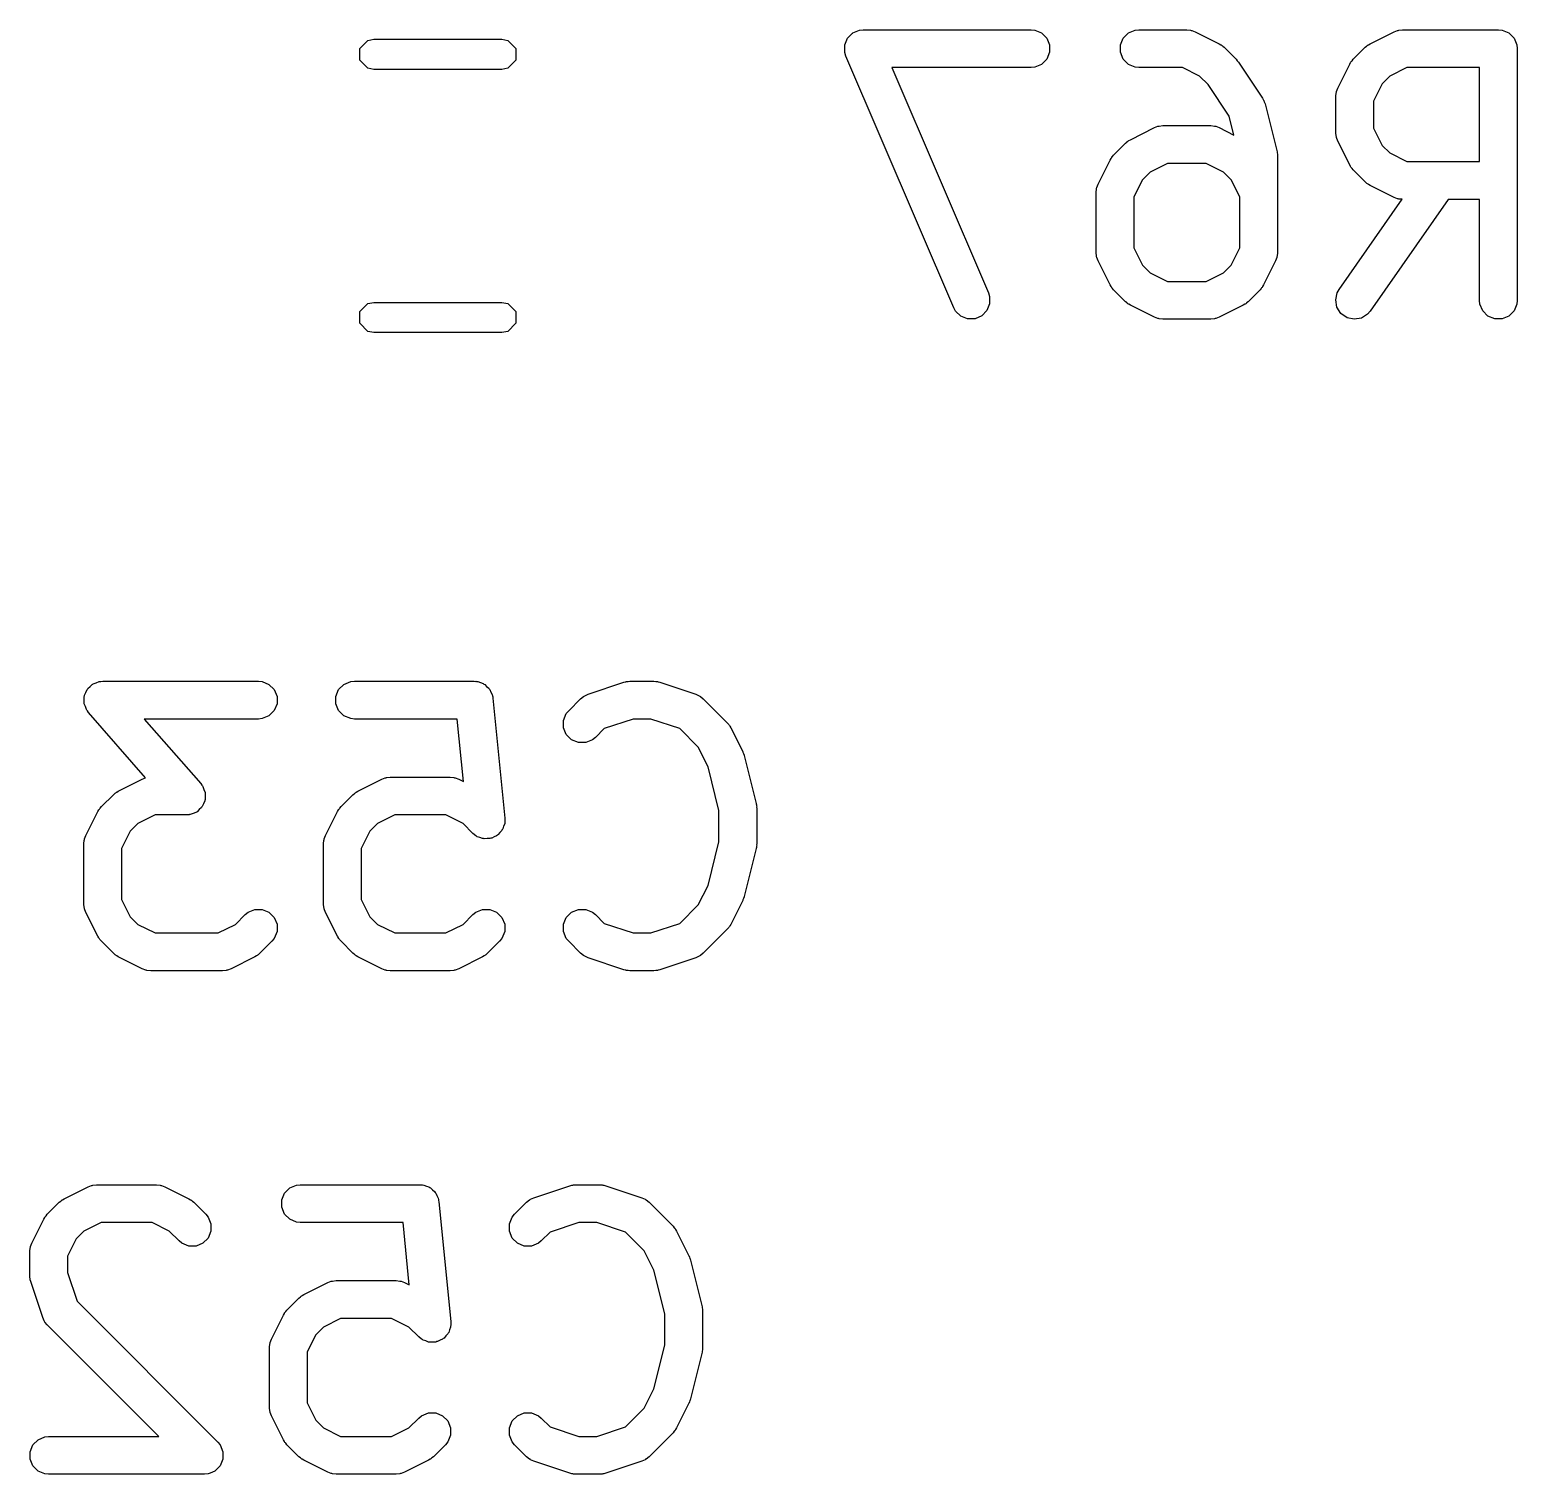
# Model space of a CAD drawing. Header units: inches. Extents: x 1.47 to 5.17, y -6.85 to -1.2.
# Drawn here: x 2.2984 to 2.5311, y -6.5991 to -6.3732 of the extents above; entities that cross this region are included whole.
import ezdxf

# ---------------------------------------------------------------- set-up
doc = ezdxf.new("R2010")
doc.units = ezdxf.units.IN
doc.header["$MEASUREMENT"] = 0
doc.layers.add('B.Silkscreen', color=31, linetype='CONTINUOUS', true_color=0xe8b2a7)

msp = doc.modelspace()

# ---------------------------------------------------------------- linework, layer by layer
at = {"layer": 'B.Silkscreen', "linetype": 'CONTINUOUS'}
for p, q in [((2.4263, -6.37453), (2.4267, -6.37414)), ((2.4267, -6.37414), (2.42709, -6.37374)), ((2.42709, -6.37374), (2.42711, -6.37373)), ((2.42711, -6.37373), (2.42712, -6.37372)), ((2.42712, -6.37372), (2.42763, -6.37351)), ((2.42763, -6.37351), (2.42815, -6.37329)), ((2.42815, -6.37329), (2.42817, -6.37328)), ((2.42817, -6.37328), (2.42818, -6.37328)), ((2.42818, -6.37328), (2.42876, -6.37322)), ((2.42876, -6.37322), (2.45501, -6.37322)), ((2.45501, -6.37322), (2.45558, -6.37328)), ((2.45558, -6.37328), (2.45665, -6.37372)), ((2.45665, -6.37372), (2.45746, -6.37453)), ((2.46942, -6.37453), (2.47024, -6.37372)), ((2.47024, -6.37372), (2.4713, -6.37328)), ((2.4713, -6.37328), (2.47188, -6.37322)), ((2.47188, -6.37322), (2.47938, -6.37322)), ((2.47938, -6.37322), (2.47995, -6.37328)), ((2.47995, -6.37328), (2.48005, -6.37332)), ((2.48005, -6.37332), (2.48016, -6.37333)), ((2.48016, -6.37333), (2.4807, -6.37353)), ((2.4807, -6.37353), (2.48445, -6.37541)), ((2.50805, -6.37541), (2.5118, -6.37353)), ((2.5118, -6.37353), (2.51234, -6.37333)), ((2.51234, -6.37333), (2.51245, -6.37332)), ((2.51245, -6.37332), (2.51255, -6.37328)), ((2.51255, -6.37328), (2.51312, -6.37322)), ((2.51312, -6.37322), (2.52812, -6.37322)), ((2.52812, -6.37322), (2.5287, -6.37328)), ((2.5287, -6.37328), (2.52976, -6.37372)), ((2.52976, -6.37372), (2.53058, -6.37453)), ((2.34999, -6.37616), (2.35127, -6.37488)), ((2.34999, -6.37797), (2.34999, -6.37616)), ((2.35127, -6.37488), (2.35218, -6.3747)), ((2.35218, -6.3747), (2.37223, -6.3747)), ((2.37223, -6.3747), (2.37314, -6.37488)), ((2.37314, -6.37488), (2.37442, -6.37616)), ((2.37442, -6.37616), (2.37442, -6.37797)), ((2.42586, -6.3756), (2.42608, -6.37508)), ((2.42586, -6.37562), (2.42586, -6.3756)), ((2.42586, -6.37563), (2.42586, -6.37562)), ((2.42586, -6.37619), (2.42586, -6.37563)), ((2.42586, -6.37675), (2.42586, -6.37619)), ((2.42608, -6.37508), (2.42628, -6.37456)), ((2.42628, -6.37456), (2.4263, -6.37455)), ((2.4263, -6.37455), (2.4263, -6.37453)), ((2.45746, -6.37453), (2.4579, -6.3756)), ((2.4579, -6.3756), (2.4579, -6.37675)), ((2.46898, -6.3756), (2.46942, -6.37453)), ((2.46898, -6.37675), (2.46898, -6.3756)), ((2.48445, -6.37541), (2.4847, -6.37556)), ((2.4847, -6.37556), (2.48477, -6.37559)), ((2.48477, -6.37559), (2.48485, -6.37566)), ((2.48485, -6.37566), (2.48494, -6.37572)), ((2.48494, -6.37572), (2.48499, -6.37578)), ((2.48499, -6.37578), (2.48521, -6.37596)), ((2.48521, -6.37596), (2.48709, -6.37784)), ((2.50541, -6.37784), (2.50729, -6.37596)), ((2.50729, -6.37596), (2.50751, -6.37578)), ((2.50751, -6.37578), (2.50756, -6.37572)), ((2.50756, -6.37572), (2.50765, -6.37566)), ((2.50765, -6.37566), (2.50773, -6.37559)), ((2.50773, -6.37559), (2.50781, -6.37556)), ((2.50781, -6.37556), (2.50805, -6.37541)), ((2.53058, -6.37453), (2.53102, -6.3756)), ((2.53102, -6.3756), (2.53107, -6.37617)), ((2.53107, -6.37617), (2.53107, -6.41554)), ((2.35127, -6.37925), (2.34999, -6.37797)), ((2.37442, -6.37797), (2.37314, -6.37925)), ((2.42587, -6.37677), (2.42586, -6.37675)), ((2.42587, -6.37679), (2.42587, -6.37677)), ((2.42604, -6.37734), (2.42587, -6.37679)), ((2.44292, -6.41671), (2.42604, -6.37734)), ((2.45665, -6.37863), (2.45558, -6.37907)), ((2.45746, -6.37781), (2.45665, -6.37863)), ((2.4579, -6.37675), (2.45746, -6.37781)), ((2.46942, -6.37781), (2.46898, -6.37675)), ((2.47024, -6.37863), (2.46942, -6.37781)), ((2.4713, -6.37907), (2.47024, -6.37863)), ((2.48709, -6.37784), (2.48709, -6.37784)), ((2.48709, -6.37784), (2.48709, -6.37784)), ((2.48709, -6.37784), (2.48728, -6.37807)), ((2.48728, -6.37807), (2.48746, -6.37828)), ((2.48746, -6.37828), (2.48746, -6.37828)), ((2.48746, -6.37828), (2.48746, -6.37829)), ((2.48746, -6.37829), (2.49121, -6.38391)), ((2.50298, -6.38235), (2.50486, -6.3786)), ((2.50486, -6.3786), (2.50501, -6.37835)), ((2.50501, -6.37835), (2.50504, -6.37828)), ((2.50504, -6.37828), (2.50511, -6.3782)), ((2.50511, -6.3782), (2.50517, -6.37811)), ((2.50517, -6.37811), (2.50523, -6.37806)), ((2.50523, -6.37806), (2.50541, -6.37784)), ((2.35218, -6.37943), (2.35127, -6.37925)), ((2.37223, -6.37943), (2.35218, -6.37943)), ((2.37314, -6.37925), (2.37223, -6.37943)), ((2.45501, -6.37913), (2.43324, -6.37913)), ((2.43324, -6.37913), (2.44835, -6.41438)), ((2.45558, -6.37907), (2.45501, -6.37913)), ((2.47188, -6.37913), (2.4713, -6.37907)), ((2.47868, -6.37913), (2.47188, -6.37913)), ((2.48138, -6.38048), (2.47868, -6.37913)), ((2.48271, -6.3818), (2.48138, -6.38048)), ((2.51112, -6.38048), (2.50993, -6.38167)), ((2.51382, -6.37913), (2.51112, -6.38048)), ((2.52517, -6.37913), (2.51382, -6.37913)), ((2.52517, -6.39384), (2.52517, -6.37913)), ((2.48601, -6.38676), (2.48271, -6.3818)), ((2.50267, -6.38367), (2.50273, -6.3831)), ((2.50273, -6.3831), (2.50277, -6.383)), ((2.50277, -6.383), (2.50278, -6.38289)), ((2.50278, -6.38289), (2.50298, -6.38235)), ((2.50993, -6.38167), (2.50858, -6.38437)), ((2.49121, -6.38391), (2.49138, -6.38423)), ((2.49138, -6.38423), (2.49142, -6.38429)), ((2.49142, -6.38429), (2.49145, -6.38436)), ((2.49145, -6.38436), (2.49148, -6.38442)), ((2.49148, -6.38442), (2.49149, -6.38449)), ((2.49149, -6.38449), (2.49162, -6.38483)), ((2.49162, -6.38483), (2.49349, -6.39233)), ((2.50267, -6.3893), (2.50267, -6.38367)), ((2.50858, -6.38437), (2.50858, -6.3886)), ((2.47505, -6.38828), (2.47563, -6.38822)), ((2.47563, -6.38822), (2.48313, -6.38822)), ((2.48313, -6.38822), (2.4837, -6.38828)), ((2.48674, -6.38968), (2.48601, -6.38676)), ((2.47016, -6.39066), (2.47024, -6.39059)), ((2.47024, -6.39059), (2.47031, -6.39056)), ((2.47031, -6.39056), (2.47056, -6.39041)), ((2.47056, -6.39041), (2.47431, -6.38853)), ((2.47431, -6.38853), (2.47485, -6.38832)), ((2.47485, -6.38832), (2.47495, -6.38832)), ((2.47495, -6.38832), (2.47505, -6.38828)), ((2.4837, -6.38828), (2.4838, -6.38832)), ((2.4838, -6.38832), (2.48391, -6.38832)), ((2.48391, -6.38832), (2.48445, -6.38853)), ((2.48445, -6.38853), (2.48674, -6.38968)), ((2.50273, -6.38987), (2.50267, -6.3893)), ((2.50277, -6.38997), (2.50273, -6.38987)), ((2.50278, -6.39008), (2.50277, -6.38997)), ((2.50298, -6.39062), (2.50278, -6.39008)), ((2.50858, -6.3886), (2.50993, -6.3913)), ((2.46773, -6.39306), (2.46792, -6.39283)), ((2.46792, -6.39283), (2.46979, -6.39096)), ((2.46979, -6.39096), (2.47002, -6.39077)), ((2.47002, -6.39077), (2.47007, -6.39071)), ((2.47007, -6.39071), (2.47016, -6.39066)), ((2.49349, -6.39233), (2.49351, -6.39243)), ((2.49351, -6.39243), (2.49352, -6.39247)), ((2.49352, -6.39247), (2.49354, -6.39269)), ((2.49354, -6.39269), (2.49358, -6.3929)), ((2.49358, -6.3929), (2.49357, -6.39295)), ((2.50486, -6.39437), (2.50298, -6.39062)), ((2.50993, -6.3913), (2.51112, -6.39249)), ((2.51112, -6.39249), (2.51382, -6.39384)), ((2.46549, -6.39735), (2.46736, -6.3936)), ((2.46736, -6.3936), (2.46752, -6.39335)), ((2.46752, -6.39335), (2.46755, -6.39328)), ((2.46755, -6.39328), (2.46762, -6.3932)), ((2.46762, -6.3932), (2.46767, -6.39311)), ((2.46767, -6.39311), (2.46773, -6.39306)), ((2.47633, -6.39412), (2.47363, -6.39547)), ((2.48243, -6.39412), (2.47633, -6.39412)), ((2.48513, -6.39547), (2.48243, -6.39412)), ((2.49357, -6.39295), (2.49358, -6.39305)), ((2.49358, -6.39305), (2.49358, -6.40804)), ((2.50501, -6.39462), (2.50486, -6.39437)), ((2.50504, -6.39469), (2.50501, -6.39462)), ((2.50511, -6.39477), (2.50504, -6.39469)), ((2.50517, -6.39486), (2.50511, -6.39477)), ((2.50523, -6.39491), (2.50517, -6.39486)), ((2.50541, -6.39513), (2.50523, -6.39491)), ((2.50729, -6.39701), (2.50541, -6.39513)), ((2.51382, -6.39384), (2.52517, -6.39384)), ((2.46528, -6.39789), (2.46549, -6.39735)), ((2.47243, -6.39667), (2.47108, -6.39937)), ((2.47363, -6.39547), (2.47243, -6.39667)), ((2.48632, -6.39667), (2.48513, -6.39547)), ((2.48767, -6.39937), (2.48632, -6.39667)), ((2.50751, -6.3972), (2.50729, -6.39701)), ((2.50756, -6.39725), (2.50751, -6.3972)), ((2.50765, -6.39731), (2.50756, -6.39725)), ((2.50773, -6.39738), (2.50765, -6.39731)), ((2.50781, -6.39741), (2.50773, -6.39738)), ((2.50805, -6.39756), (2.50781, -6.39741)), ((2.5118, -6.39944), (2.50805, -6.39756)), ((2.46518, -6.39867), (2.46523, -6.3981)), ((2.46518, -6.40804), (2.46518, -6.39867)), ((2.46523, -6.3981), (2.46527, -6.398)), ((2.46527, -6.398), (2.46528, -6.39789)), ((2.47108, -6.39937), (2.47108, -6.40735)), ((2.48767, -6.40735), (2.48767, -6.39937)), ((2.50321, -6.41385), (2.51308, -6.39974)), ((2.52028, -6.39975), (2.50804, -6.41724)), ((2.51234, -6.39964), (2.5118, -6.39944)), ((2.51245, -6.39965), (2.51234, -6.39964)), ((2.51255, -6.39969), (2.51245, -6.39965)), ((2.51308, -6.39974), (2.51255, -6.39969)), ((2.52517, -6.39975), (2.52028, -6.39975)), ((2.52517, -6.41554), (2.52517, -6.39975)), ((2.46523, -6.40862), (2.46518, -6.40804)), ((2.46527, -6.40872), (2.46523, -6.40862)), ((2.46528, -6.40882), (2.46527, -6.40872)), ((2.46549, -6.40937), (2.46528, -6.40882)), ((2.47108, -6.40735), (2.47243, -6.41005)), ((2.48632, -6.41005), (2.48767, -6.40735)), ((2.49347, -6.40882), (2.49327, -6.40937)), ((2.49348, -6.40872), (2.49347, -6.40882)), ((2.49352, -6.40862), (2.49348, -6.40872)), ((2.49358, -6.40804), (2.49352, -6.40862)), ((2.46736, -6.41311), (2.46549, -6.40937)), ((2.47243, -6.41005), (2.47363, -6.41124)), ((2.47363, -6.41124), (2.47633, -6.41259)), ((2.48243, -6.41259), (2.48513, -6.41124)), ((2.48513, -6.41124), (2.48632, -6.41005)), ((2.49327, -6.40937), (2.49139, -6.41311)), ((2.46752, -6.41336), (2.46736, -6.41311)), ((2.46755, -6.41343), (2.46752, -6.41336)), ((2.46762, -6.41352), (2.46755, -6.41343)), ((2.46767, -6.4136), (2.46762, -6.41352)), ((2.46773, -6.41366), (2.46767, -6.4136)), ((2.46792, -6.41388), (2.46773, -6.41366)), ((2.47633, -6.41259), (2.48243, -6.41259)), ((2.49103, -6.41366), (2.49084, -6.41388)), ((2.49108, -6.4136), (2.49103, -6.41366)), ((2.49114, -6.41352), (2.49108, -6.4136)), ((2.49121, -6.41343), (2.49114, -6.41352)), ((2.49124, -6.41336), (2.49121, -6.41343)), ((2.49139, -6.41311), (2.49124, -6.41336)), ((2.50292, -6.41436), (2.50321, -6.41385)), ((2.34999, -6.4173), (2.35127, -6.41603)), ((2.35127, -6.41603), (2.35218, -6.41585)), ((2.35218, -6.41585), (2.37223, -6.41585)), ((2.37223, -6.41585), (2.37314, -6.41603)), ((2.37314, -6.41603), (2.37442, -6.4173)), ((2.44853, -6.41608), (2.44811, -6.41715)), ((2.44835, -6.41438), (2.44852, -6.41493)), ((2.44852, -6.41493), (2.44853, -6.41608)), ((2.46979, -6.41576), (2.46792, -6.41388)), ((2.47002, -6.41594), (2.46979, -6.41576)), ((2.47007, -6.416), (2.47002, -6.41594)), ((2.47016, -6.41606), (2.47007, -6.416)), ((2.47024, -6.41612), (2.47016, -6.41606)), ((2.47031, -6.41615), (2.47024, -6.41612)), ((2.47056, -6.41631), (2.47031, -6.41615)), ((2.48845, -6.41615), (2.4882, -6.41631)), ((2.48852, -6.41612), (2.48845, -6.41615)), ((2.4886, -6.41606), (2.48852, -6.41612)), ((2.48869, -6.416), (2.4886, -6.41606)), ((2.48874, -6.41594), (2.48869, -6.416)), ((2.48896, -6.41576), (2.48874, -6.41594)), ((2.49084, -6.41388), (2.48896, -6.41576)), ((2.50267, -6.41548), (2.50292, -6.41436)), ((2.50287, -6.41661), (2.50267, -6.41548)), ((2.52523, -6.41612), (2.52517, -6.41554)), ((2.52567, -6.41718), (2.52523, -6.41612)), ((2.53102, -6.41612), (2.53058, -6.41718)), ((2.53107, -6.41554), (2.53102, -6.41612)), ((2.34999, -6.41911), (2.34999, -6.4173)), ((2.37442, -6.4173), (2.37442, -6.41911)), ((2.4432, -6.41721), (2.44292, -6.41671)), ((2.44402, -6.41802), (2.4432, -6.41721)), ((2.44509, -6.41845), (2.44402, -6.41802)), ((2.44624, -6.41843), (2.44509, -6.41845)), ((2.4473, -6.41798), (2.44624, -6.41843)), ((2.44811, -6.41715), (2.4473, -6.41798)), ((2.47431, -6.41819), (2.47056, -6.41631)), ((2.47485, -6.41839), (2.47431, -6.41819)), ((2.47495, -6.4184), (2.47485, -6.41839)), ((2.47505, -6.41844), (2.47495, -6.4184)), ((2.47563, -6.4185), (2.47505, -6.41844)), ((2.48313, -6.4185), (2.47563, -6.4185)), ((2.4837, -6.41844), (2.48313, -6.4185)), ((2.4838, -6.4184), (2.4837, -6.41844)), ((2.48391, -6.41839), (2.4838, -6.4184)), ((2.48445, -6.41819), (2.48391, -6.41839)), ((2.4882, -6.41631), (2.48445, -6.41819)), ((2.50349, -6.41759), (2.50287, -6.41661)), ((2.50444, -6.41825), (2.50349, -6.41759)), ((2.50556, -6.4185), (2.50444, -6.41825)), ((2.50669, -6.4183), (2.50556, -6.4185)), ((2.50767, -6.41768), (2.50669, -6.4183)), ((2.50804, -6.41724), (2.50767, -6.41768)), ((2.52648, -6.418), (2.52567, -6.41718)), ((2.52755, -6.41844), (2.52648, -6.418)), ((2.5287, -6.41844), (2.52755, -6.41844)), ((2.52976, -6.418), (2.5287, -6.41844)), ((2.53058, -6.41718), (2.52976, -6.418)), ((2.35127, -6.42039), (2.34999, -6.41911)), ((2.35218, -6.42057), (2.35127, -6.42039)), ((2.37223, -6.42057), (2.35218, -6.42057)), ((2.37314, -6.42039), (2.37223, -6.42057)), ((2.37442, -6.41911), (2.37314, -6.42039)), ((2.30713, -6.47687), (2.30731, -6.47642)), ((2.30731, -6.47642), (2.30738, -6.47635)), ((2.30738, -6.47635), (2.30743, -6.47626)), ((2.30743, -6.47626), (2.30779, -6.47595)), ((2.30779, -6.47595), (2.30813, -6.47561)), ((2.30813, -6.47561), (2.30822, -6.47557)), ((2.30822, -6.47557), (2.30829, -6.4755)), ((2.30829, -6.4755), (2.30875, -6.47535)), ((2.30875, -6.47535), (2.30919, -6.47517)), ((2.30919, -6.47517), (2.30933, -6.47515)), ((2.30933, -6.47515), (2.30939, -6.47514)), ((2.30939, -6.47514), (2.30946, -6.47514)), ((2.30946, -6.47514), (2.30977, -6.47511)), ((2.30977, -6.47511), (2.33414, -6.47511)), ((2.33414, -6.47511), (2.33472, -6.47517)), ((2.33472, -6.47517), (2.33578, -6.47561)), ((2.33578, -6.47561), (2.33659, -6.47642)), ((2.33659, -6.47642), (2.33704, -6.47749)), ((2.34624, -6.47749), (2.34668, -6.47642)), ((2.34668, -6.47642), (2.3475, -6.47561)), ((2.3475, -6.47561), (2.34856, -6.47517)), ((2.34856, -6.47517), (2.34914, -6.47511)), ((2.34914, -6.47511), (2.36789, -6.47511)), ((2.36789, -6.47511), (2.3681, -6.47513)), ((2.3681, -6.47513), (2.36817, -6.47512)), ((2.36817, -6.47512), (2.36824, -6.47515)), ((2.36824, -6.47515), (2.36846, -6.47517)), ((2.36846, -6.47517), (2.36886, -6.47533)), ((2.36886, -6.47533), (2.36927, -6.47546)), ((2.36927, -6.47546), (2.36939, -6.47555)), ((2.36939, -6.47555), (2.36953, -6.47561)), ((2.36953, -6.47561), (2.36983, -6.47591)), ((2.36983, -6.47591), (2.37016, -6.47619)), ((2.37016, -6.47619), (2.37024, -6.47632)), ((2.37024, -6.47632), (2.37034, -6.47642)), ((2.37034, -6.47642), (2.37051, -6.47682)), ((2.3857, -6.47714), (2.39132, -6.47526)), ((2.39132, -6.47526), (2.39161, -6.4752)), ((2.39161, -6.4752), (2.39168, -6.47517)), ((2.39168, -6.47517), (2.39179, -6.47516)), ((2.39179, -6.47516), (2.39189, -6.47513)), ((2.39189, -6.47513), (2.39197, -6.47514)), ((2.39197, -6.47514), (2.39226, -6.47511)), ((2.39226, -6.47511), (2.39601, -6.47511)), ((2.39601, -6.47511), (2.3963, -6.47514)), ((2.3963, -6.47514), (2.39638, -6.47513)), ((2.39638, -6.47513), (2.39648, -6.47516)), ((2.39648, -6.47516), (2.39658, -6.47517)), ((2.39658, -6.47517), (2.39665, -6.4752)), ((2.39665, -6.4752), (2.39694, -6.47526)), ((2.39694, -6.47526), (2.40256, -6.47714)), ((2.30684, -6.47845), (2.30687, -6.47797)), ((2.30687, -6.47854), (2.30684, -6.47845)), ((2.30687, -6.47749), (2.30691, -6.4774)), ((2.30687, -6.47797), (2.30687, -6.47749)), ((2.30687, -6.47864), (2.30687, -6.47854)), ((2.30706, -6.47908), (2.30687, -6.47864)), ((2.30691, -6.4774), (2.30692, -6.4773)), ((2.30692, -6.4773), (2.30713, -6.47687)), ((2.33704, -6.47864), (2.33659, -6.4797)), ((2.33704, -6.47749), (2.33704, -6.47864)), ((2.34624, -6.47864), (2.34624, -6.47749)), ((2.34668, -6.4797), (2.34624, -6.47864)), ((2.37051, -6.47682), (2.37071, -6.4772)), ((2.37071, -6.4772), (2.37075, -6.47742)), ((2.37075, -6.47742), (2.37078, -6.47749)), ((2.37078, -6.47749), (2.37078, -6.47756)), ((2.37078, -6.47756), (2.37082, -6.47777)), ((2.37082, -6.47777), (2.3727, -6.49652)), ((2.38267, -6.47973), (2.38454, -6.47785)), ((2.38454, -6.47785), (2.38499, -6.47748)), ((2.38499, -6.47748), (2.38509, -6.47744)), ((2.38509, -6.47744), (2.38517, -6.47737)), ((2.38517, -6.47737), (2.3857, -6.47714)), ((2.40256, -6.47714), (2.40309, -6.47737)), ((2.40309, -6.47737), (2.40317, -6.47744)), ((2.40317, -6.47744), (2.40327, -6.47748)), ((2.40327, -6.47748), (2.40372, -6.47785)), ((2.40372, -6.47785), (2.40747, -6.4816)), ((2.30721, -6.47954), (2.30706, -6.47908)), ((2.30729, -6.47965), (2.30721, -6.47954)), ((2.30731, -6.4797), (2.30729, -6.47965)), ((2.30737, -6.47976), (2.30731, -6.4797)), ((2.30755, -6.48001), (2.30737, -6.47976)), ((2.31648, -6.49022), (2.30755, -6.48001)), ((2.33414, -6.48102), (2.31627, -6.48102)), ((2.31627, -6.48102), (2.32511, -6.49112)), ((2.33472, -6.48096), (2.33414, -6.48102)), ((2.33578, -6.48052), (2.33472, -6.48096)), ((2.33659, -6.4797), (2.33578, -6.48052)), ((2.3475, -6.48052), (2.34668, -6.4797)), ((2.34856, -6.48096), (2.3475, -6.48052)), ((2.34914, -6.48102), (2.34856, -6.48096)), ((2.36521, -6.48102), (2.34914, -6.48102)), ((2.36619, -6.49079), (2.36521, -6.48102)), ((2.38186, -6.48124), (2.3823, -6.48017)), ((2.38186, -6.48239), (2.38186, -6.48124)), ((2.3823, -6.48017), (2.38267, -6.47973)), ((2.39274, -6.48102), (2.38823, -6.48252)), ((2.39553, -6.48102), (2.39274, -6.48102)), ((2.40004, -6.48252), (2.39553, -6.48102)), ((2.3823, -6.48345), (2.38186, -6.48239)), ((2.38312, -6.48427), (2.3823, -6.48345)), ((2.38823, -6.48252), (2.38685, -6.4839)), ((2.40295, -6.48544), (2.40004, -6.48252)), ((2.40747, -6.4816), (2.40765, -6.48183)), ((2.40765, -6.48183), (2.40771, -6.48188)), ((2.40771, -6.48188), (2.40777, -6.48197)), ((2.40777, -6.48197), (2.40784, -6.48205)), ((2.40784, -6.48205), (2.40787, -6.48212)), ((2.40787, -6.48212), (2.40802, -6.48237)), ((2.40802, -6.48237), (2.4099, -6.48612)), ((2.38418, -6.48471), (2.38312, -6.48427)), ((2.38533, -6.48471), (2.38418, -6.48471)), ((2.3864, -6.48427), (2.38533, -6.48471)), ((2.38685, -6.4839), (2.3864, -6.48427)), ((2.40447, -6.48847), (2.40295, -6.48544)), ((2.4099, -6.48612), (2.40991, -6.48616)), ((2.40991, -6.48616), (2.40993, -6.48618)), ((2.40993, -6.48618), (2.41001, -6.48642)), ((2.41001, -6.48642), (2.4101, -6.48666)), ((2.4101, -6.48666), (2.4101, -6.48668)), ((2.4101, -6.48668), (2.41012, -6.48672)), ((2.41012, -6.48672), (2.41199, -6.49422)), ((2.3122, -6.4923), (2.31595, -6.49042)), ((2.31595, -6.49042), (2.31648, -6.49022)), ((2.34969, -6.4923), (2.35344, -6.49042)), ((2.35344, -6.49042), (2.35398, -6.49021)), ((2.35398, -6.49021), (2.35409, -6.49021)), ((2.35409, -6.49021), (2.35419, -6.49017)), ((2.35419, -6.49017), (2.35476, -6.49011)), ((2.35476, -6.49011), (2.36414, -6.49011)), ((2.36414, -6.49011), (2.36471, -6.49017)), ((2.36471, -6.49017), (2.36481, -6.49021)), ((2.36481, -6.49021), (2.36492, -6.49021)), ((2.36492, -6.49021), (2.36546, -6.49042)), ((2.36546, -6.49042), (2.36619, -6.49079)), ((2.40618, -6.4953), (2.40447, -6.48847)), ((2.30955, -6.49472), (2.31143, -6.49285)), ((2.31143, -6.49285), (2.31166, -6.49266)), ((2.31166, -6.49266), (2.31171, -6.4926)), ((2.31171, -6.4926), (2.3118, -6.49255)), ((2.3118, -6.49255), (2.31188, -6.49248)), ((2.31188, -6.49248), (2.31195, -6.49245)), ((2.31195, -6.49245), (2.3122, -6.4923)), ((2.32511, -6.49112), (2.32529, -6.49137)), ((2.32529, -6.49137), (2.32535, -6.49142)), ((2.32535, -6.49142), (2.32537, -6.49147)), ((2.32537, -6.49147), (2.32545, -6.49159)), ((2.32545, -6.49159), (2.3256, -6.49204)), ((2.3256, -6.49204), (2.32579, -6.49249)), ((2.32579, -6.49249), (2.32579, -6.49259)), ((2.32579, -6.49259), (2.32582, -6.49268)), ((2.32582, -6.49268), (2.32579, -6.49316)), ((2.34705, -6.49472), (2.34892, -6.49285)), ((2.34892, -6.49285), (2.34915, -6.49266)), ((2.34915, -6.49266), (2.3492, -6.4926)), ((2.3492, -6.4926), (2.34929, -6.49255)), ((2.34929, -6.49255), (2.34937, -6.49248)), ((2.34937, -6.49248), (2.34944, -6.49245)), ((2.34944, -6.49245), (2.34969, -6.4923)), ((2.309, -6.49549), (2.30916, -6.49524)), ((2.30916, -6.49524), (2.30919, -6.49517)), ((2.30919, -6.49517), (2.30925, -6.49509)), ((2.30925, -6.49509), (2.30931, -6.495)), ((2.30931, -6.495), (2.30937, -6.49495)), ((2.30937, -6.49495), (2.30955, -6.49472)), ((2.32487, -6.49518), (2.32453, -6.49552)), ((2.32523, -6.49486), (2.32487, -6.49518)), ((2.32528, -6.49477), (2.32523, -6.49486)), ((2.32535, -6.4947), (2.32528, -6.49477)), ((2.32553, -6.49426), (2.32535, -6.4947)), ((2.32574, -6.49383), (2.32553, -6.49426)), ((2.32575, -6.49373), (2.32574, -6.49383)), ((2.32579, -6.49364), (2.32575, -6.49373)), ((2.32579, -6.49316), (2.32579, -6.49364)), ((2.3465, -6.49549), (2.34665, -6.49524)), ((2.34665, -6.49524), (2.34668, -6.49517)), ((2.34668, -6.49517), (2.34675, -6.49509)), ((2.34675, -6.49509), (2.3468, -6.495)), ((2.3468, -6.495), (2.34686, -6.49495)), ((2.34686, -6.49495), (2.34705, -6.49472)), ((2.40618, -6.5002), (2.40618, -6.4953)), ((2.41199, -6.49422), (2.41201, -6.49432)), ((2.41201, -6.49432), (2.41203, -6.49436)), ((2.41203, -6.49436), (2.41205, -6.49458)), ((2.41205, -6.49458), (2.41208, -6.49479)), ((2.41208, -6.49479), (2.41207, -6.49484)), ((2.41207, -6.49484), (2.41208, -6.49494)), ((2.41208, -6.49494), (2.41208, -6.50056)), ((2.30713, -6.49924), (2.309, -6.49549)), ((2.31527, -6.49736), (2.31407, -6.49856)), ((2.31796, -6.49601), (2.31527, -6.49736)), ((2.32289, -6.49601), (2.31796, -6.49601)), ((2.3232, -6.49598), (2.32289, -6.49601)), ((2.32327, -6.49599), (2.3232, -6.49598)), ((2.32333, -6.49597), (2.32327, -6.49599)), ((2.32347, -6.49596), (2.32333, -6.49597)), ((2.32391, -6.49577), (2.32347, -6.49596)), ((2.32436, -6.49562), (2.32391, -6.49577)), ((2.32444, -6.49556), (2.32436, -6.49562)), ((2.32453, -6.49552), (2.32444, -6.49556)), ((2.34462, -6.49924), (2.3465, -6.49549)), ((2.35276, -6.49736), (2.35156, -6.49856)), ((2.35546, -6.49601), (2.35276, -6.49736)), ((2.36344, -6.49601), (2.35546, -6.49601)), ((2.36614, -6.49736), (2.36344, -6.49601)), ((2.36767, -6.4989), (2.36614, -6.49736)), ((2.37266, -6.49739), (2.37249, -6.49779)), ((2.3727, -6.4971), (2.37266, -6.49724)), ((2.37266, -6.49724), (2.37266, -6.49739)), ((2.3727, -6.49652), (2.3727, -6.4971)), ((2.30687, -6.49998), (2.30691, -6.49989)), ((2.30691, -6.49989), (2.30692, -6.49978)), ((2.30692, -6.49978), (2.30713, -6.49924)), ((2.31407, -6.49856), (2.31272, -6.50126)), ((2.34437, -6.49998), (2.34441, -6.49989)), ((2.34441, -6.49978), (2.34462, -6.49924)), ((2.34441, -6.49989), (2.34441, -6.49978)), ((2.35156, -6.49856), (2.35022, -6.50126)), ((2.36812, -6.49927), (2.36767, -6.4989)), ((2.36826, -6.49932), (2.36812, -6.49927)), ((2.36837, -6.49942), (2.36826, -6.49932)), ((2.36879, -6.49954), (2.36837, -6.49942)), ((2.36918, -6.49971), (2.36879, -6.49954)), ((2.36933, -6.49971), (2.36918, -6.49971)), ((2.36947, -6.49975), (2.36933, -6.49971)), ((2.3699, -6.49971), (2.36947, -6.49975)), ((2.37034, -6.49971), (2.3699, -6.49971)), ((2.37047, -6.49965), (2.37034, -6.49971)), ((2.37062, -6.49964), (2.37047, -6.49965)), ((2.371, -6.49943), (2.37062, -6.49964)), ((2.3714, -6.49927), (2.371, -6.49943)), ((2.37151, -6.49916), (2.3714, -6.49927)), ((2.37164, -6.49909), (2.37151, -6.49916)), ((2.37191, -6.49876), (2.37164, -6.49909)), ((2.37222, -6.49845), (2.37191, -6.49876)), ((2.37227, -6.49831), (2.37222, -6.49845)), ((2.37237, -6.4982), (2.37227, -6.49831)), ((2.37249, -6.49779), (2.37237, -6.4982)), ((2.30681, -6.50056), (2.30687, -6.49998)), ((2.30681, -6.50993), (2.30681, -6.50056)), ((2.31272, -6.50126), (2.31272, -6.50924)), ((2.34431, -6.50056), (2.34437, -6.49998)), ((2.34431, -6.50993), (2.34431, -6.50056)), ((2.35022, -6.50126), (2.35022, -6.50924)), ((2.40447, -6.50703), (2.40618, -6.5002)), ((2.41199, -6.50128), (2.41012, -6.50878)), ((2.41201, -6.50118), (2.41199, -6.50128)), ((2.41203, -6.50114), (2.41201, -6.50118)), ((2.41205, -6.50092), (2.41203, -6.50114)), ((2.41208, -6.5007), (2.41205, -6.50092)), ((2.41208, -6.50056), (2.41207, -6.50066)), ((2.41207, -6.50066), (2.41208, -6.5007)), ((2.31272, -6.50924), (2.31407, -6.51194)), ((2.35022, -6.50924), (2.35156, -6.51194)), ((2.40295, -6.51006), (2.40447, -6.50703)), ((2.41001, -6.50908), (2.40993, -6.50932)), ((2.4101, -6.50884), (2.41001, -6.50908)), ((2.41012, -6.50878), (2.4101, -6.50882)), ((2.4101, -6.50882), (2.4101, -6.50884)), ((2.30687, -6.51051), (2.30681, -6.50993)), ((2.30691, -6.51061), (2.30687, -6.51051)), ((2.30692, -6.51071), (2.30691, -6.51061)), ((2.30713, -6.51126), (2.30692, -6.51071)), ((2.309, -6.515), (2.30713, -6.51126)), ((2.33052, -6.51313), (2.33205, -6.5116)), ((2.33205, -6.5116), (2.3325, -6.51123)), ((2.3325, -6.51123), (2.33356, -6.51079)), ((2.33356, -6.51079), (2.33472, -6.51079)), ((2.33472, -6.51079), (2.33578, -6.51123)), ((2.33578, -6.51123), (2.33659, -6.51204)), ((2.34437, -6.51051), (2.34431, -6.50993)), ((2.34441, -6.51061), (2.34437, -6.51051)), ((2.34441, -6.51071), (2.34441, -6.51061)), ((2.34462, -6.51126), (2.34441, -6.51071)), ((2.3465, -6.515), (2.34462, -6.51126)), ((2.36614, -6.51313), (2.36767, -6.5116)), ((2.36767, -6.5116), (2.36812, -6.51123)), ((2.36812, -6.51123), (2.36918, -6.51079)), ((2.36918, -6.51079), (2.37034, -6.51079)), ((2.37034, -6.51079), (2.3714, -6.51123)), ((2.3714, -6.51123), (2.37222, -6.51204)), ((2.3823, -6.51204), (2.38312, -6.51123)), ((2.38312, -6.51123), (2.38418, -6.51079)), ((2.38418, -6.51079), (2.38533, -6.51079)), ((2.38533, -6.51079), (2.3864, -6.51123)), ((2.3864, -6.51123), (2.38685, -6.5116)), ((2.38685, -6.5116), (2.38823, -6.51298)), ((2.40004, -6.51298), (2.40295, -6.51006)), ((2.4099, -6.50938), (2.40802, -6.51313)), ((2.40991, -6.50934), (2.4099, -6.50938)), ((2.40993, -6.50932), (2.40991, -6.50934)), ((2.31407, -6.51194), (2.31527, -6.51313)), ((2.31527, -6.51313), (2.31796, -6.51448)), ((2.32782, -6.51448), (2.33052, -6.51313)), ((2.33659, -6.51204), (2.33704, -6.51311)), ((2.33704, -6.51311), (2.33704, -6.51426)), ((2.35156, -6.51194), (2.35276, -6.51313)), ((2.35276, -6.51313), (2.35546, -6.51448)), ((2.36344, -6.51448), (2.36614, -6.51313)), ((2.37222, -6.51204), (2.37266, -6.51311)), ((2.37266, -6.51311), (2.37266, -6.51426)), ((2.38186, -6.51311), (2.3823, -6.51204)), ((2.38186, -6.51426), (2.38186, -6.51311)), ((2.38823, -6.51298), (2.39274, -6.51448)), ((2.39553, -6.51448), (2.40004, -6.51298)), ((2.40747, -6.5139), (2.40372, -6.51765)), ((2.40765, -6.51367), (2.40747, -6.5139)), ((2.40771, -6.51362), (2.40765, -6.51367)), ((2.40777, -6.51353), (2.40771, -6.51362)), ((2.40784, -6.51345), (2.40777, -6.51353)), ((2.40787, -6.51338), (2.40784, -6.51345)), ((2.40802, -6.51313), (2.40787, -6.51338)), ((2.30916, -6.51525), (2.309, -6.515)), ((2.30919, -6.51532), (2.30916, -6.51525)), ((2.30925, -6.51541), (2.30919, -6.51532)), ((2.30931, -6.51549), (2.30925, -6.51541)), ((2.30937, -6.51555), (2.30931, -6.51549)), ((2.30955, -6.51577), (2.30937, -6.51555)), ((2.31143, -6.51765), (2.30955, -6.51577)), ((2.31796, -6.51448), (2.32782, -6.51448)), ((2.33623, -6.51577), (2.33435, -6.51765)), ((2.33659, -6.51532), (2.33623, -6.51577)), ((2.33704, -6.51426), (2.33659, -6.51532)), ((2.34665, -6.51525), (2.3465, -6.515)), ((2.34668, -6.51532), (2.34665, -6.51525)), ((2.34675, -6.51541), (2.34668, -6.51532)), ((2.3468, -6.51549), (2.34675, -6.51541)), ((2.34686, -6.51555), (2.3468, -6.51549)), ((2.34705, -6.51577), (2.34686, -6.51555)), ((2.34892, -6.51765), (2.34705, -6.51577)), ((2.35546, -6.51448), (2.36344, -6.51448)), ((2.37185, -6.51577), (2.36997, -6.51765)), ((2.37222, -6.51532), (2.37185, -6.51577)), ((2.37266, -6.51426), (2.37222, -6.51532)), ((2.3823, -6.51532), (2.38186, -6.51426)), ((2.38267, -6.51577), (2.3823, -6.51532)), ((2.38454, -6.51765), (2.38267, -6.51577)), ((2.39274, -6.51448), (2.39553, -6.51448)), ((2.31166, -6.51783), (2.31143, -6.51765)), ((2.31171, -6.51789), (2.31166, -6.51783)), ((2.3118, -6.51795), (2.31171, -6.51789)), ((2.31188, -6.51801), (2.3118, -6.51795)), ((2.31195, -6.51804), (2.31188, -6.51801)), ((2.3122, -6.5182), (2.31195, -6.51804)), ((2.31595, -6.52007), (2.3122, -6.5182)), ((2.33359, -6.5182), (2.32984, -6.52007)), ((2.33383, -6.51804), (2.33359, -6.5182)), ((2.33391, -6.51801), (2.33383, -6.51804)), ((2.33399, -6.51795), (2.33391, -6.51801)), ((2.33408, -6.51789), (2.33399, -6.51795)), ((2.33413, -6.51783), (2.33408, -6.51789)), ((2.33435, -6.51765), (2.33413, -6.51783)), ((2.34915, -6.51783), (2.34892, -6.51765)), ((2.3492, -6.51789), (2.34915, -6.51783)), ((2.34929, -6.51795), (2.3492, -6.51789)), ((2.34937, -6.51801), (2.34929, -6.51795)), ((2.34944, -6.51804), (2.34937, -6.51801)), ((2.34969, -6.5182), (2.34944, -6.51804)), ((2.35344, -6.52007), (2.34969, -6.5182)), ((2.36921, -6.5182), (2.36546, -6.52007)), ((2.36945, -6.51804), (2.36921, -6.5182)), ((2.36953, -6.51801), (2.36945, -6.51804)), ((2.36961, -6.51795), (2.36953, -6.51801)), ((2.3697, -6.51789), (2.36961, -6.51795)), ((2.36975, -6.51783), (2.3697, -6.51789)), ((2.36997, -6.51765), (2.36975, -6.51783)), ((2.38499, -6.51801), (2.38454, -6.51765)), ((2.38509, -6.51805), (2.38499, -6.51801)), ((2.38517, -6.51812), (2.38509, -6.51805)), ((2.3857, -6.51836), (2.38517, -6.51812)), ((2.39132, -6.52024), (2.3857, -6.51836)), ((2.40256, -6.51836), (2.39694, -6.52024)), ((2.40309, -6.51812), (2.40256, -6.51836)), ((2.40317, -6.51805), (2.40309, -6.51812)), ((2.40327, -6.51801), (2.40317, -6.51805)), ((2.40372, -6.51765), (2.40327, -6.51801)), ((2.31649, -6.52028), (2.31595, -6.52007)), ((2.31659, -6.52029), (2.31649, -6.52028)), ((2.31669, -6.52033), (2.31659, -6.52029)), ((2.31727, -6.52039), (2.31669, -6.52033)), ((2.32852, -6.52039), (2.31727, -6.52039)), ((2.32909, -6.52033), (2.32852, -6.52039)), ((2.32919, -6.52029), (2.32909, -6.52033)), ((2.3293, -6.52028), (2.32919, -6.52029)), ((2.32984, -6.52007), (2.3293, -6.52028)), ((2.35398, -6.52028), (2.35344, -6.52007)), ((2.35409, -6.52029), (2.35398, -6.52028)), ((2.35419, -6.52033), (2.35409, -6.52029)), ((2.35476, -6.52039), (2.35419, -6.52033)), ((2.36414, -6.52039), (2.35476, -6.52039)), ((2.36471, -6.52033), (2.36414, -6.52039)), ((2.36481, -6.52029), (2.36471, -6.52033)), ((2.36492, -6.52028), (2.36481, -6.52029)), ((2.36546, -6.52007), (2.36492, -6.52028)), ((2.39161, -6.5203), (2.39132, -6.52024)), ((2.39168, -6.52033), (2.39161, -6.5203)), ((2.39179, -6.52034), (2.39168, -6.52033)), ((2.39189, -6.52036), (2.39179, -6.52034)), ((2.39197, -6.52036), (2.39189, -6.52036)), ((2.39226, -6.52039), (2.39197, -6.52036)), ((2.39601, -6.52039), (2.39226, -6.52039)), ((2.3963, -6.52036), (2.39601, -6.52039)), ((2.39638, -6.52036), (2.3963, -6.52036)), ((2.39648, -6.52034), (2.39638, -6.52036)), ((2.39658, -6.52033), (2.39648, -6.52034)), ((2.39665, -6.5203), (2.39658, -6.52033)), ((2.39694, -6.52024), (2.39665, -6.5203)), ((2.30373, -6.55604), (2.30748, -6.55416)), ((2.30748, -6.55416), (2.30802, -6.55396)), ((2.30802, -6.55396), (2.30813, -6.55395)), ((2.30813, -6.55395), (2.30823, -6.55391)), ((2.30823, -6.55391), (2.3088, -6.55385)), ((2.3088, -6.55385), (2.31818, -6.55385)), ((2.31818, -6.55385), (2.31875, -6.55391)), ((2.31875, -6.55391), (2.31885, -6.55395)), ((2.31885, -6.55395), (2.31896, -6.55396)), ((2.31896, -6.55396), (2.3195, -6.55416)), ((2.3195, -6.55416), (2.32325, -6.55604)), ((2.33778, -6.55623), (2.33822, -6.55516)), ((2.33822, -6.55516), (2.33903, -6.55435)), ((2.33903, -6.55435), (2.3401, -6.55391)), ((2.3401, -6.55391), (2.34067, -6.55385)), ((2.34067, -6.55385), (2.35942, -6.55385)), ((2.35942, -6.55385), (2.35963, -6.55387)), ((2.35963, -6.55387), (2.35971, -6.55386)), ((2.35971, -6.55386), (2.35978, -6.55389)), ((2.35978, -6.55389), (2.36, -6.55391)), ((2.36, -6.55391), (2.3604, -6.55407)), ((2.3604, -6.55407), (2.36081, -6.5542)), ((2.36081, -6.5542), (2.36092, -6.55429)), ((2.36092, -6.55429), (2.36106, -6.55435)), ((2.36106, -6.55435), (2.36137, -6.55465)), ((2.36137, -6.55465), (2.3617, -6.55493)), ((2.3617, -6.55493), (2.36177, -6.55506)), ((2.36177, -6.55506), (2.36188, -6.55516)), ((2.36188, -6.55516), (2.36204, -6.55556)), ((2.36204, -6.55556), (2.36225, -6.55594)), ((2.37723, -6.55588), (2.38286, -6.554)), ((2.38286, -6.554), (2.38314, -6.55394)), ((2.38314, -6.55394), (2.38322, -6.55391)), ((2.38322, -6.55391), (2.38332, -6.5539)), ((2.38332, -6.5539), (2.38342, -6.55387)), ((2.38342, -6.55387), (2.3835, -6.55388)), ((2.3835, -6.55388), (2.38379, -6.55385)), ((2.38379, -6.55385), (2.38754, -6.55385)), ((2.38754, -6.55385), (2.38783, -6.55388)), ((2.38783, -6.55388), (2.38791, -6.55387)), ((2.38791, -6.55387), (2.38801, -6.5539)), ((2.38801, -6.5539), (2.38812, -6.55391)), ((2.38812, -6.55391), (2.38819, -6.55394)), ((2.38819, -6.55394), (2.38848, -6.554)), ((2.38848, -6.554), (2.3941, -6.55588)), ((2.30109, -6.55847), (2.30296, -6.55659)), ((2.30296, -6.55659), (2.30319, -6.5564)), ((2.30319, -6.5564), (2.30324, -6.55635)), ((2.30324, -6.55635), (2.30333, -6.55629)), ((2.30333, -6.55629), (2.30341, -6.55622)), ((2.30341, -6.55622), (2.30348, -6.55619)), ((2.30348, -6.55619), (2.30373, -6.55604)), ((2.32325, -6.55604), (2.32349, -6.55619)), ((2.32349, -6.55619), (2.32357, -6.55622)), ((2.32357, -6.55622), (2.32365, -6.55629)), ((2.32365, -6.55629), (2.32374, -6.55635)), ((2.32374, -6.55635), (2.32379, -6.5564)), ((2.32379, -6.5564), (2.32401, -6.55659)), ((2.32401, -6.55659), (2.32589, -6.55847)), ((2.33778, -6.55738), (2.33778, -6.55623)), ((2.33822, -6.55844), (2.33778, -6.55738)), ((2.36225, -6.55594), (2.36229, -6.55616)), ((2.36229, -6.55616), (2.36232, -6.55623)), ((2.36232, -6.55623), (2.36232, -6.5563)), ((2.36232, -6.5563), (2.36236, -6.55651)), ((2.36236, -6.55651), (2.36423, -6.57526)), ((2.37421, -6.55847), (2.37608, -6.55659)), ((2.37608, -6.55659), (2.37653, -6.55622)), ((2.37653, -6.55622), (2.37663, -6.55618)), ((2.37663, -6.55618), (2.37671, -6.55611)), ((2.37671, -6.55611), (2.37723, -6.55588)), ((2.3941, -6.55588), (2.39463, -6.55611)), ((2.39463, -6.55611), (2.39471, -6.55618)), ((2.39471, -6.55618), (2.39481, -6.55622)), ((2.39481, -6.55622), (2.39525, -6.55659)), ((2.39525, -6.55659), (2.399, -6.56034)), ((2.29866, -6.56298), (2.30054, -6.55923)), ((2.30054, -6.55923), (2.30069, -6.55898)), ((2.30069, -6.55898), (2.30072, -6.55891)), ((2.30072, -6.55891), (2.30079, -6.55883)), ((2.30079, -6.55883), (2.30085, -6.55874)), ((2.30085, -6.55874), (2.3009, -6.55869)), ((2.3009, -6.55869), (2.30109, -6.55847)), ((2.3095, -6.55976), (2.3068, -6.56111)), ((2.31748, -6.55976), (2.3095, -6.55976)), ((2.32018, -6.56111), (2.31748, -6.55976)), ((2.32589, -6.55847), (2.32626, -6.55891)), ((2.32626, -6.55891), (2.3267, -6.55998)), ((2.3267, -6.55998), (2.3267, -6.56113)), ((2.33903, -6.55926), (2.33822, -6.55844)), ((2.3401, -6.5597), (2.33903, -6.55926)), ((2.34067, -6.55976), (2.3401, -6.5597)), ((2.35675, -6.55976), (2.34067, -6.55976)), ((2.35773, -6.56953), (2.35675, -6.55976)), ((2.3734, -6.55998), (2.37384, -6.55891)), ((2.3734, -6.56113), (2.3734, -6.55998)), ((2.37384, -6.55891), (2.37421, -6.55847)), ((2.38427, -6.55976), (2.37976, -6.56126)), ((2.38706, -6.55976), (2.38427, -6.55976)), ((2.39157, -6.56126), (2.38706, -6.55976)), ((2.399, -6.56034), (2.39919, -6.56057)), ((2.3056, -6.5623), (2.30426, -6.565)), ((2.3068, -6.56111), (2.3056, -6.5623)), ((2.32171, -6.56264), (2.32018, -6.56111)), ((2.32216, -6.56301), (2.32171, -6.56264)), ((2.32626, -6.56219), (2.32544, -6.56301)), ((2.3267, -6.56113), (2.32626, -6.56219)), ((2.37384, -6.56219), (2.3734, -6.56113)), ((2.37465, -6.56301), (2.37384, -6.56219)), ((2.37838, -6.56264), (2.37793, -6.56301)), ((2.37976, -6.56126), (2.37838, -6.56264)), ((2.39449, -6.56418), (2.39157, -6.56126)), ((2.39919, -6.56057), (2.39925, -6.56062)), ((2.39925, -6.56062), (2.3993, -6.56071)), ((2.3993, -6.56071), (2.39937, -6.56079)), ((2.39937, -6.56079), (2.3994, -6.56086)), ((2.3994, -6.56086), (2.39956, -6.56111)), ((2.39956, -6.56111), (2.40143, -6.56486)), ((2.29835, -6.5643), (2.29841, -6.56373)), ((2.29835, -6.56805), (2.29835, -6.5643)), ((2.29841, -6.56373), (2.29845, -6.56363)), ((2.29845, -6.56363), (2.29846, -6.56352)), ((2.29846, -6.56352), (2.29866, -6.56298)), ((2.30426, -6.565), (2.30426, -6.56757)), ((2.32322, -6.56345), (2.32216, -6.56301)), ((2.32438, -6.56345), (2.32322, -6.56345)), ((2.32544, -6.56301), (2.32438, -6.56345)), ((2.37572, -6.56345), (2.37465, -6.56301)), ((2.37687, -6.56345), (2.37572, -6.56345)), ((2.37793, -6.56301), (2.37687, -6.56345)), ((2.396, -6.56721), (2.39449, -6.56418)), ((2.40143, -6.56486), (2.40145, -6.5649)), ((2.40145, -6.5649), (2.40146, -6.56492)), ((2.40146, -6.56492), (2.40155, -6.56516)), ((2.39771, -6.57404), (2.396, -6.56721)), ((2.40155, -6.56516), (2.40164, -6.5654)), ((2.40164, -6.5654), (2.40164, -6.56542)), ((2.40164, -6.56542), (2.40166, -6.56546)), ((2.40166, -6.56546), (2.40353, -6.57296)), ((2.29838, -6.56834), (2.29835, -6.56805)), ((2.29837, -6.56842), (2.29838, -6.56834)), ((2.2984, -6.56852), (2.29837, -6.56842)), ((2.29841, -6.56863), (2.2984, -6.56852)), ((2.29844, -6.5687), (2.29841, -6.56863)), ((2.2985, -6.56899), (2.29844, -6.5687)), ((2.30038, -6.57461), (2.2985, -6.56899)), ((2.30426, -6.56757), (2.30576, -6.57208)), ((2.34123, -6.57104), (2.34498, -6.56916)), ((2.34498, -6.56916), (2.34552, -6.56895)), ((2.34552, -6.56895), (2.34562, -6.56895)), ((2.34562, -6.56895), (2.34572, -6.56891)), ((2.34572, -6.56891), (2.3463, -6.56885)), ((2.3463, -6.56885), (2.35567, -6.56885)), ((2.35567, -6.56885), (2.35625, -6.56891)), ((2.35625, -6.56891), (2.35635, -6.56895)), ((2.35635, -6.56895), (2.35645, -6.56895)), ((2.35645, -6.56895), (2.35699, -6.56916)), ((2.35699, -6.56916), (2.35773, -6.56953)), ((2.30576, -6.57208), (2.32776, -6.59409)), ((2.33859, -6.57346), (2.34046, -6.57159)), ((2.34046, -6.57159), (2.34069, -6.5714)), ((2.34069, -6.5714), (2.34074, -6.57134)), ((2.34074, -6.57134), (2.34083, -6.57129)), ((2.34083, -6.57129), (2.34091, -6.57122)), ((2.34091, -6.57122), (2.34098, -6.57119)), ((2.34098, -6.57119), (2.34123, -6.57104)), ((2.33616, -6.57798), (2.33803, -6.57423)), ((2.33803, -6.57423), (2.33819, -6.57398)), ((2.33819, -6.57398), (2.33822, -6.57391)), ((2.33822, -6.57391), (2.33828, -6.57383)), ((2.33828, -6.57383), (2.33834, -6.57374)), ((2.33834, -6.57374), (2.3384, -6.57369)), ((2.3384, -6.57369), (2.33859, -6.57346)), ((2.39771, -6.57894), (2.39771, -6.57404)), ((2.40353, -6.57296), (2.40354, -6.57306)), ((2.40354, -6.57306), (2.40356, -6.5731)), ((2.40356, -6.5731), (2.40358, -6.57332)), ((2.40358, -6.57332), (2.40361, -6.57353)), ((2.40361, -6.57353), (2.40361, -6.57358)), ((2.40361, -6.57358), (2.40362, -6.57368)), ((2.40362, -6.57368), (2.40362, -6.5793)), ((2.30061, -6.57514), (2.30038, -6.57461)), ((2.30068, -6.57522), (2.30061, -6.57514)), ((2.30072, -6.57532), (2.30068, -6.57522)), ((2.30109, -6.57576), (2.30072, -6.57532)), ((2.31855, -6.59322), (2.30109, -6.57576)), ((2.3443, -6.5761), (2.3431, -6.5773)), ((2.34699, -6.57475), (2.3443, -6.5761)), ((2.35497, -6.57475), (2.34699, -6.57475)), ((2.35767, -6.5761), (2.35497, -6.57475)), ((2.35921, -6.57764), (2.35767, -6.5761)), ((2.36403, -6.57653), (2.3639, -6.57694)), ((2.36419, -6.57613), (2.36403, -6.57653)), ((2.36423, -6.57584), (2.36419, -6.57598)), ((2.36419, -6.57598), (2.36419, -6.57613)), ((2.36423, -6.57526), (2.36423, -6.57584)), ((2.33585, -6.5793), (2.3359, -6.57872)), ((2.3359, -6.57872), (2.33594, -6.57863)), ((2.33594, -6.57863), (2.33595, -6.57852)), ((2.33595, -6.57852), (2.33616, -6.57798)), ((2.3431, -6.5773), (2.34175, -6.58)), ((2.35965, -6.57801), (2.35921, -6.57764)), ((2.35979, -6.57806), (2.35965, -6.57801)), ((2.35991, -6.57816), (2.35979, -6.57806)), ((2.36032, -6.57828), (2.35991, -6.57816)), ((2.36072, -6.57845), (2.36032, -6.57828)), ((2.36087, -6.57845), (2.36072, -6.57845)), ((2.36101, -6.57849), (2.36087, -6.57845)), ((2.36144, -6.57845), (2.36101, -6.57849)), ((2.36187, -6.57845), (2.36144, -6.57845)), ((2.36201, -6.57839), (2.36187, -6.57845)), ((2.36216, -6.57838), (2.36201, -6.57839)), ((2.36254, -6.57817), (2.36216, -6.57838)), ((2.36294, -6.57801), (2.36254, -6.57817)), ((2.36304, -6.5779), (2.36294, -6.57801)), ((2.36317, -6.57783), (2.36304, -6.5779)), ((2.36345, -6.5775), (2.36317, -6.57783)), ((2.36375, -6.57719), (2.36345, -6.5775)), ((2.36381, -6.57705), (2.36375, -6.57719)), ((2.3639, -6.57694), (2.36381, -6.57705)), ((2.396, -6.58577), (2.39771, -6.57894)), ((2.33585, -6.58867), (2.33585, -6.5793)), ((2.34175, -6.58), (2.34175, -6.58798)), ((2.40353, -6.58002), (2.40166, -6.58752)), ((2.40354, -6.57992), (2.40353, -6.58002)), ((2.40356, -6.57988), (2.40354, -6.57992)), ((2.40358, -6.57966), (2.40356, -6.57988)), ((2.40361, -6.57944), (2.40358, -6.57966)), ((2.40362, -6.5793), (2.40361, -6.5794)), ((2.40361, -6.5794), (2.40361, -6.57944)), ((2.39449, -6.5888), (2.396, -6.58577)), ((2.34175, -6.58798), (2.3431, -6.59068)), ((2.40143, -6.58812), (2.39956, -6.59187)), ((2.40145, -6.58808), (2.40143, -6.58812)), ((2.40146, -6.58806), (2.40145, -6.58808)), ((2.40155, -6.58782), (2.40146, -6.58806)), ((2.40164, -6.58758), (2.40155, -6.58782)), ((2.40166, -6.58752), (2.40164, -6.58756)), ((2.40164, -6.58756), (2.40164, -6.58758)), ((2.3359, -6.58925), (2.33585, -6.58867)), ((2.33594, -6.58935), (2.3359, -6.58925)), ((2.33595, -6.58945), (2.33594, -6.58935)), ((2.33616, -6.59), (2.33595, -6.58945)), ((2.33803, -6.59374), (2.33616, -6.59)), ((2.3431, -6.59068), (2.3443, -6.59187)), ((2.35767, -6.59187), (2.35921, -6.59034)), ((2.35921, -6.59034), (2.35965, -6.58997)), ((2.35965, -6.58997), (2.36072, -6.58953)), ((2.36072, -6.58953), (2.36187, -6.58953)), ((2.36187, -6.58953), (2.36294, -6.58997)), ((2.36294, -6.58997), (2.36375, -6.59078)), ((2.37384, -6.59078), (2.37465, -6.58997)), ((2.37465, -6.58997), (2.37572, -6.58953)), ((2.37572, -6.58953), (2.37687, -6.58953)), ((2.37687, -6.58953), (2.37793, -6.58997)), ((2.37793, -6.58997), (2.37838, -6.59034)), ((2.37838, -6.59034), (2.37976, -6.59172)), ((2.39157, -6.59172), (2.39449, -6.5888)), ((2.3443, -6.59187), (2.34699, -6.59322)), ((2.35497, -6.59322), (2.35767, -6.59187)), ((2.36375, -6.59078), (2.36419, -6.59185)), ((2.36419, -6.593), (2.36375, -6.59406)), ((2.36419, -6.59185), (2.36419, -6.593)), ((2.3734, -6.59185), (2.37384, -6.59078)), ((2.3734, -6.593), (2.3734, -6.59185)), ((2.37384, -6.59406), (2.3734, -6.593)), ((2.37976, -6.59172), (2.38427, -6.59322)), ((2.38706, -6.59322), (2.39157, -6.59172)), ((2.399, -6.59264), (2.39525, -6.59639)), ((2.39919, -6.59241), (2.399, -6.59264)), ((2.39925, -6.59236), (2.39919, -6.59241)), ((2.3993, -6.59227), (2.39925, -6.59236)), ((2.39937, -6.59219), (2.3993, -6.59227)), ((2.3994, -6.59212), (2.39937, -6.59219)), ((2.39956, -6.59187), (2.3994, -6.59212)), ((2.29841, -6.5956), (2.29885, -6.59453)), ((2.29885, -6.59453), (2.29966, -6.59372)), ((2.29966, -6.59372), (2.30073, -6.59328)), ((2.30073, -6.59328), (2.3013, -6.59322)), ((2.3013, -6.59322), (2.31855, -6.59322)), ((2.32776, -6.59409), (2.32813, -6.59453)), ((2.32813, -6.59453), (2.32857, -6.5956)), ((2.33819, -6.59399), (2.33803, -6.59374)), ((2.33822, -6.59406), (2.33819, -6.59399)), ((2.33828, -6.59415), (2.33822, -6.59406)), ((2.33834, -6.59423), (2.33828, -6.59415)), ((2.3384, -6.59429), (2.33834, -6.59423)), ((2.33859, -6.59451), (2.3384, -6.59429)), ((2.34046, -6.59639), (2.33859, -6.59451)), ((2.34699, -6.59322), (2.35497, -6.59322)), ((2.36338, -6.59451), (2.36151, -6.59639)), ((2.36375, -6.59406), (2.36338, -6.59451)), ((2.37421, -6.59451), (2.37384, -6.59406)), ((2.37608, -6.59639), (2.37421, -6.59451)), ((2.38427, -6.59322), (2.38706, -6.59322)), ((2.29841, -6.59675), (2.29841, -6.5956)), ((2.29885, -6.59781), (2.29841, -6.59675)), ((2.32857, -6.59675), (2.32813, -6.59781)), ((2.32857, -6.5956), (2.32857, -6.59675)), ((2.34069, -6.59657), (2.34046, -6.59639)), ((2.34074, -6.59663), (2.34069, -6.59657)), ((2.34083, -6.59669), (2.34074, -6.59663)), ((2.34091, -6.59675), (2.34083, -6.59669)), ((2.34098, -6.59678), (2.34091, -6.59675)), ((2.34123, -6.59694), (2.34098, -6.59678)), ((2.34498, -6.59882), (2.34123, -6.59694)), ((2.36074, -6.59694), (2.35699, -6.59882)), ((2.36099, -6.59678), (2.36074, -6.59694)), ((2.36106, -6.59675), (2.36099, -6.59678)), ((2.36114, -6.59669), (2.36106, -6.59675)), ((2.36123, -6.59663), (2.36114, -6.59669)), ((2.36128, -6.59657), (2.36123, -6.59663)), ((2.36151, -6.59639), (2.36128, -6.59657)), ((2.37653, -6.59675), (2.37608, -6.59639)), ((2.37663, -6.59679), (2.37653, -6.59675)), ((2.37671, -6.59686), (2.37663, -6.59679)), ((2.37723, -6.5971), (2.37671, -6.59686)), ((2.38286, -6.59898), (2.37723, -6.5971)), ((2.3941, -6.5971), (2.38848, -6.59898)), ((2.39463, -6.59686), (2.3941, -6.5971)), ((2.39471, -6.59679), (2.39463, -6.59686)), ((2.39481, -6.59675), (2.39471, -6.59679)), ((2.39525, -6.59639), (2.39481, -6.59675)), ((2.29966, -6.59863), (2.29885, -6.59781)), ((2.30073, -6.59907), (2.29966, -6.59863)), ((2.3013, -6.59913), (2.30073, -6.59907)), ((2.32567, -6.59913), (2.3013, -6.59913)), ((2.32625, -6.59907), (2.32567, -6.59913)), ((2.32656, -6.59894), (2.32625, -6.59907)), ((2.32732, -6.59863), (2.32656, -6.59894)), ((2.32813, -6.59781), (2.32732, -6.59863)), ((2.34552, -6.59902), (2.34498, -6.59882)), ((2.34562, -6.59903), (2.34552, -6.59902)), ((2.34572, -6.59907), (2.34562, -6.59903)), ((2.3463, -6.59913), (2.34572, -6.59907)), ((2.35567, -6.59913), (2.3463, -6.59913)), ((2.35625, -6.59907), (2.35567, -6.59913)), ((2.35635, -6.59903), (2.35625, -6.59907)), ((2.35645, -6.59902), (2.35635, -6.59903)), ((2.35699, -6.59882), (2.35645, -6.59902)), ((2.38314, -6.59904), (2.38286, -6.59898)), ((2.38322, -6.59907), (2.38314, -6.59904)), ((2.38332, -6.59908), (2.38322, -6.59907)), ((2.38342, -6.5991), (2.38332, -6.59908)), ((2.3835, -6.5991), (2.38342, -6.5991)), ((2.38379, -6.59913), (2.3835, -6.5991)), ((2.38754, -6.59913), (2.38379, -6.59913)), ((2.38783, -6.5991), (2.38754, -6.59913)), ((2.38791, -6.5991), (2.38783, -6.5991)), ((2.38801, -6.59908), (2.38791, -6.5991)), ((2.38812, -6.59907), (2.38801, -6.59908)), ((2.38819, -6.59904), (2.38812, -6.59907)), ((2.38848, -6.59898), (2.38819, -6.59904))]:
    msp.add_line(p, q, dxfattribs=at)

doc.saveas('drawing.dxf')
